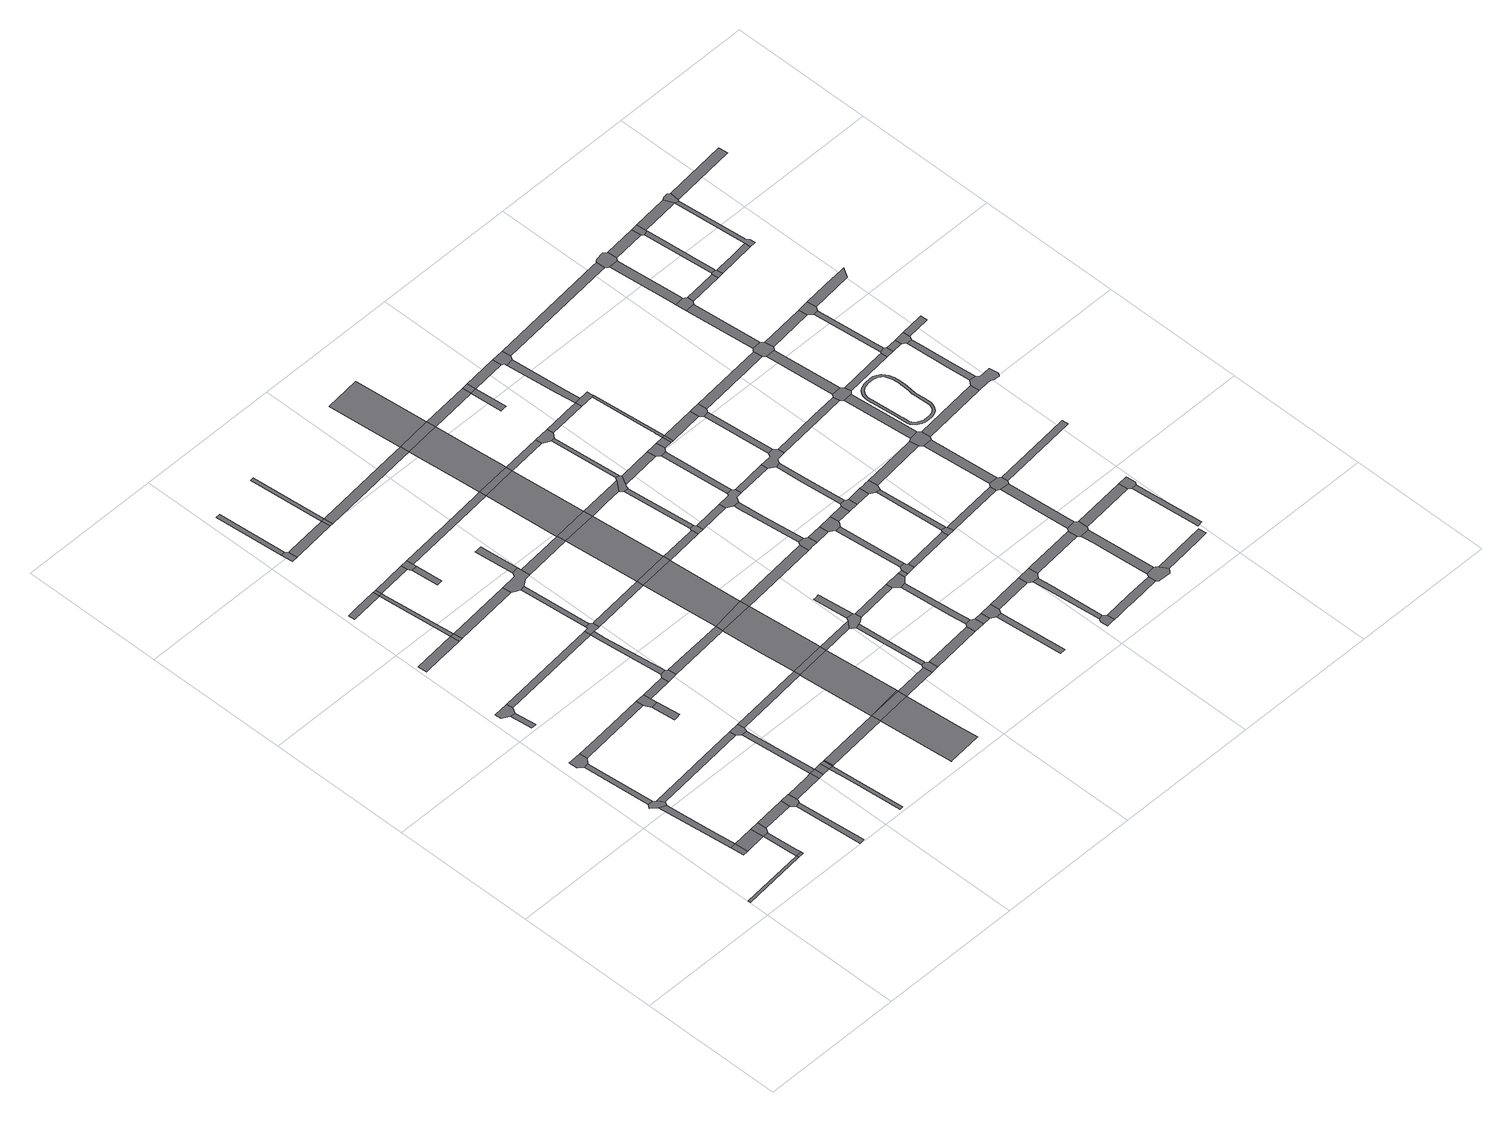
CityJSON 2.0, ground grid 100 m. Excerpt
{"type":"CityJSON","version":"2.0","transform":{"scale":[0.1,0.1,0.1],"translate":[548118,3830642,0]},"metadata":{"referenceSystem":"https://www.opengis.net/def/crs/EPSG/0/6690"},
"CityObjects":{
"road1":{"type":"Road","attributes":{"RoadStructureAttribute.sectionType":"1"},"geometry":[{"type":"MultiSurface","lod":"1","boundaries":[[[0,1,2,3]]]}]},
"road2":{"type":"Road","geometry":[{"type":"MultiSurface","lod":"1","boundaries":[[[4,5,6,7]]]}]},
"road3":{"type":"Road","attributes":{"RoadStructureAttribute.sectionType":"1"},"geometry":[{"type":"MultiSurface","lod":"1","boundaries":[[[8,9,5,4,10,11,12]]]}]},
"road4":{"type":"Road","attributes":{"RoadStructureAttribute.sectionType":"1"},"geometry":[{"type":"MultiSurface","lod":"1","boundaries":[[[13,4,7,14]]]}]},
"road5":{"type":"Road","geometry":[{"type":"MultiSurface","lod":"1","boundaries":[[[15,16,17,8,12,18,19,20]]]}]},
"road6":{"type":"Road","geometry":[{"type":"MultiSurface","lod":"1","boundaries":[[[21,0,3,22]]]}]},
"road7":{"type":"Road","attributes":{"RoadStructureAttribute.sectionType":"1"},"geometry":[{"type":"MultiSurface","lod":"1","boundaries":[[[23,24,25,15,20]]]}]},
"road8":{"type":"Road","attributes":{"RoadStructureAttribute.sectionType":"1"},"geometry":[{"type":"MultiSurface","lod":"1","boundaries":[[[26,27,28,29,0,21]]]}]},
"road9":{"type":"Road","geometry":[{"type":"MultiSurface","lod":"1","boundaries":[[[30,13,14,28,27,31,32]]]}]},
"road10":{"type":"Road","geometry":[{"type":"MultiSurface","lod":"1","boundaries":[[[33,34,35,36,25,24,37,38]]]}]},
"road11":{"type":"Road","attributes":{"RoadStructureAttribute.sectionType":"1"},"geometry":[{"type":"MultiSurface","lod":"1","boundaries":[[[39,30,32,40,41]]]}]},
"road12":{"type":"Road","geometry":[{"type":"MultiSurface","lod":"1","boundaries":[[[42,43,44,45,46,47]]]}]},
"road13":{"type":"Road","geometry":[{"type":"MultiSurface","lod":"1","boundaries":[[[48,49,50,51,42,47,52,53,54]]]}]},
"road14":{"type":"Road","attributes":{"RoadStructureAttribute.sectionType":"1"},"geometry":[{"type":"MultiSurface","lod":"1","boundaries":[[[55,56,57,58,59]]]}]},
"road15":{"type":"Road","attributes":{"RoadStructureAttribute.sectionType":"1"},"geometry":[{"type":"MultiSurface","lod":"1","boundaries":[[[60,61,62,19,18,63]]]}]},
"road16":{"type":"Road","geometry":[{"type":"MultiSurface","lod":"1","boundaries":[[[64,39,41,65,66,57,56,67,68,69]]]}]},
"road17":{"type":"Road","attributes":{"RoadStructureAttribute.sectionType":"1"},"geometry":[{"type":"MultiSurface","lod":"1","boundaries":[[[70,71,33,38,72,73,74]]]}]},
"road18":{"type":"Road","attributes":{"RoadStructureAttribute.sectionType":"1"},"geometry":[{"type":"MultiSurface","lod":"1","boundaries":[[[75,64,69]]]}]},
"road19":{"type":"Road","attributes":{"RoadStructureAttribute.sectionType":"1"},"geometry":[{"type":"MultiSurface","lod":"1","boundaries":[[[76,77,78,79,80,81,82,83]]]}]},
"road20":{"type":"Road","attributes":{"RoadStructureAttribute.sectionType":"1"},"geometry":[{"type":"MultiSurface","lod":"1","boundaries":[[[84,85,75,69,86,87]]]}]},
"road21":{"type":"Road","attributes":{"RoadStructureAttribute.sectionType":"1"},"geometry":[{"type":"MultiSurface","lod":"1","boundaries":[[[88,89,90,91,92,93]]]}]},
"road22":{"type":"Road","geometry":[{"type":"MultiSurface","lod":"1","boundaries":[[[94,84,87,95]]]}]},
"road23":{"type":"Road","geometry":[{"type":"MultiSurface","lod":"1","boundaries":[[[96,76,83,97]]]}]},
"road24":{"type":"Road","attributes":{"RoadStructureAttribute.sectionType":"1"},"geometry":[{"type":"MultiSurface","lod":"1","boundaries":[[[98,99,100,101,102]]]}]},
"road25":{"type":"Road","attributes":{"RoadStructureAttribute.sectionType":"1"},"geometry":[{"type":"MultiSurface","lod":"1","boundaries":[[[103,48,54,104]]]}]},
"road26":{"type":"Road","attributes":{"RoadStructureAttribute.sectionType":"1"},"geometry":[{"type":"MultiSurface","lod":"1","boundaries":[[[105,94,95,99]]]}]},
"road27":{"type":"Road","geometry":[{"type":"MultiSurface","lod":"1","boundaries":[[[106,107,108,109,110]]]}]},
"road28":{"type":"Road","attributes":{"RoadStructureAttribute.sectionType":"1"},"geometry":[{"type":"MultiSurface","lod":"1","boundaries":[[[111,112,84,94]]]}]},
"road29":{"type":"Road","geometry":[{"type":"MultiSurface","lod":"1","boundaries":[[[113,70,74,110,109,114]]]}]},
"road30":{"type":"Road","attributes":{"RoadStructureAttribute.sectionType":"1"},"geometry":[{"type":"MultiSurface","lod":"1","boundaries":[[[115,93,76,96]]]}]},
"road31":{"type":"Road","geometry":[{"type":"MultiSurface","lod":"1","boundaries":[[[116,105,99,98]]]}]},
"road32":{"type":"Road","geometry":[{"type":"MultiSurface","lod":"1","boundaries":[[[117,60,63,112,111,118]]]}]},
"road33":{"type":"Road","attributes":{"RoadStructureAttribute.sectionType":"1"},"geometry":[{"type":"MultiSurface","lod":"1","boundaries":[[[119,116,98,120]]]}]},
"road34":{"type":"Road","geometry":[{"type":"MultiSurface","lod":"1","boundaries":[[[121,88,93,115]]]}]},
"road35":{"type":"Road","geometry":[{"type":"MultiSurface","lod":"1","boundaries":[[[122,123,124,125,126,127,128,129]]]}]},
"road36":{"type":"Road","attributes":{"RoadStructureAttribute.sectionType":"1"},"geometry":[{"type":"MultiSurface","lod":"1","boundaries":[[[130,113,114,131]]]}]},
"road37":{"type":"Road","attributes":{"RoadStructureAttribute.sectionType":"1"},"geometry":[{"type":"MultiSurface","lod":"1","boundaries":[[[132,133,124,123]]]}]},
"road38":{"type":"Road","attributes":{"RoadStructureAttribute.sectionType":"1"},"geometry":[{"type":"MultiSurface","lod":"1","boundaries":[[[134,121,115,135,136]]]}]},
"road39":{"type":"Road","attributes":{"RoadStructureAttribute.sectionType":"1"},"geometry":[{"type":"MultiSurface","lod":"1","boundaries":[[[137,138,139,96,97,140]]]}]},
"road40":{"type":"Road","geometry":[{"type":"MultiSurface","lod":"1","boundaries":[[[141,142,130,131,143,144]]]}]},
"road41":{"type":"Road","attributes":{"RoadStructureAttribute.sectionType":"1"},"geometry":[{"type":"MultiSurface","lod":"1","boundaries":[[[145,146,129,128,147,148,149]]]}]},
"road42":{"type":"Road","attributes":{"RoadStructureAttribute.sectionType":"1"},"geometry":[{"type":"MultiSurface","lod":"1","boundaries":[[[150,119,120,151,152,153]]]}]},
"road43":{"type":"Road","attributes":{"RoadStructureAttribute.sectionType":"1"},"geometry":[{"type":"MultiSurface","lod":"1","boundaries":[[[154,155,104,156,142,141]]]}]},
"road44":{"type":"Road","geometry":[{"type":"MultiSurface","lod":"1","boundaries":[[[157,158,159,160]]]}]},
"road45":{"type":"Road","geometry":[{"type":"MultiSurface","lod":"1","boundaries":[[[161,134,136,160,159,162]]]}]},
"road46":{"type":"Road","attributes":{"RoadStructureAttribute.sectionType":"1"},"geometry":[{"type":"MultiSurface","lod":"1","boundaries":[[[163,117,118,164,165,166]]]}]},
"road47":{"type":"Road","geometry":[{"type":"MultiSurface","lod":"1","boundaries":[[[167,168,169,170,171,172,103,104,155,173,174,175]]]}]},
"road48":{"type":"Road","geometry":[{"type":"MultiSurface","lod":"1","boundaries":[[[176,145,149,177]]]}]},
"road49":{"type":"Road","attributes":{"RoadStructureAttribute.sectionType":"1"},"geometry":[{"type":"MultiSurface","lod":"1","boundaries":[[[178,179,169,168]]]}]},
"road50":{"type":"Road","attributes":{"RoadStructureAttribute.sectionType":"1"},"geometry":[{"type":"MultiSurface","lod":"1","boundaries":[[[180,181,145,176]]]}]},
"road51":{"type":"Road","attributes":{"RoadStructureAttribute.sectionType":"1"},"geometry":[{"type":"MultiSurface","lod":"1","boundaries":[[[182,150,153]]]}]},
"road52":{"type":"Road","attributes":{"RoadStructureAttribute.sectionType":"1"},"geometry":[{"type":"MultiSurface","lod":"1","boundaries":[[[183,184,144,143,185]]]}]},
"road53":{"type":"Road","geometry":[{"type":"MultiSurface","lod":"1","boundaries":[[[186,187,188,189,137,140,190,191,179,178,192,193,194,195,196]]]}]},
"road54":{"type":"Road","attributes":{"function":"3","RoadStructureAttribute.sectionType":"1"},"geometry":[{"type":"MultiSurface","lod":"1","boundaries":[[[197,198,153,199,200,201,202]]]}]},
"road55":{"type":"Road","attributes":{"RoadStructureAttribute.sectionType":"1"},"geometry":[{"type":"MultiSurface","lod":"1","boundaries":[[[203,204,205,188,187]]]}]},
"road56":{"type":"Road","geometry":[{"type":"MultiSurface","lod":"1","boundaries":[[[206,182,153,198,207]]]}]},
"road57":{"type":"Road","attributes":{"RoadStructureAttribute.sectionType":"1"},"geometry":[{"type":"MultiSurface","lod":"1","boundaries":[[[208,209,175,174,210,211,212]]]}]},
"road58":{"type":"Road","attributes":{"function":"3","RoadStructureAttribute.sectionType":"1"},"geometry":[{"type":"MultiSurface","lod":"1","boundaries":[[[213,182,206]]]}]},
"road59":{"type":"Road","attributes":{"function":"3","RoadStructureAttribute.sectionType":"1"},"geometry":[{"type":"MultiSurface","lod":"1","boundaries":[[[214,166,215,216,217,182,213]]]}]},
"road60":{"type":"Road","attributes":{"RoadStructureAttribute.sectionType":"1"},"geometry":[{"type":"MultiSurface","lod":"1","boundaries":[[[218,219,220,221,222,223,161,162,224]]]}]},
"road61":{"type":"Road","geometry":[{"type":"MultiSurface","lod":"1","boundaries":[[[225,163,166,214]]]}]},
"road62":{"type":"Road","attributes":{"RoadStructureAttribute.sectionType":"1"},"geometry":[{"type":"MultiSurface","lod":"1","boundaries":[[[226,196,195,227,228]]]}]},
"road63":{"type":"Road","attributes":{"function":"3","RoadStructureAttribute.sectionType":"1"},"geometry":[{"type":"MultiSurface","lod":"1","boundaries":[[[229,230,231,185,232,233,234,163,225]]]}]},
"road64":{"type":"Road","attributes":{"RoadStructureAttribute.sectionType":"1"},"geometry":[{"type":"MultiSurface","lod":"1","boundaries":[[[235,236,237,238,176,177,239,240]]]}]},
"road65":{"type":"Road","geometry":[{"type":"MultiSurface","lod":"1","boundaries":[[[241,183,185,231]]]}]},
"road66":{"type":"Road","attributes":{"RoadStructureAttribute.sectionType":"1"},"geometry":[{"type":"MultiSurface","lod":"1","boundaries":[[[242,243,206,207,244,245]]]}]},
"road67":{"type":"Road","attributes":{"function":"3","RoadStructureAttribute.sectionType":"1"},"geometry":[{"type":"MultiSurface","lod":"1","boundaries":[[[246,247,248,212,249,250,183,241]]]}]},
"road68":{"type":"Road","geometry":[{"type":"MultiSurface","lod":"1","boundaries":[[[251,208,212,248]]]}]},
"road69":{"type":"Road","attributes":{"RoadStructureAttribute.sectionType":"1"},"geometry":[{"type":"MultiSurface","lod":"1","boundaries":[[[252,225,214,253]]]}]},
"road70":{"type":"Road","geometry":[{"type":"MultiSurface","lod":"1","boundaries":[[[254,255,256,257,242,245,258,259]]]}]},
"road71":{"type":"Road","attributes":{"function":"3","RoadStructureAttribute.sectionType":"1"},"geometry":[{"type":"MultiSurface","lod":"1","boundaries":[[[260,261,262,263,228,208,251]]]}]},
"road72":{"type":"Road","attributes":{"RoadStructureAttribute.sectionType":"1"},"geometry":[{"type":"MultiSurface","lod":"1","boundaries":[[[264,265,266,256,255]]]}]},
"road73":{"type":"Road","geometry":[{"type":"MultiSurface","lod":"1","boundaries":[[[267,226,228,263]]]}]},
"road74":{"type":"Road","attributes":{"function":"3","RoadStructureAttribute.sectionType":"1"},"geometry":[{"type":"MultiSurface","lod":"1","boundaries":[[[268,224,269,270,226,267]]]}]},
"road75":{"type":"Road","geometry":[{"type":"MultiSurface","lod":"1","boundaries":[[[271,252,253,272,273,266,265,274,275,276,277]]]}]},
"road76":{"type":"Road","geometry":[{"type":"MultiSurface","lod":"1","boundaries":[[[278,218,224,268]]]}]},
"road77":{"type":"Road","attributes":{"RoadStructureAttribute.sectionType":"1"},"geometry":[{"type":"MultiSurface","lod":"1","boundaries":[[[279,280,281,271,277]]]}]},
"road78":{"type":"Road","attributes":{"RoadStructureAttribute.sectionType":"1"},"geometry":[{"type":"MultiSurface","lod":"1","boundaries":[[[282,283,284,259,258,285]]]}]},
"road79":{"type":"Road","attributes":{"RoadStructureAttribute.sectionType":"1"},"geometry":[{"type":"MultiSurface","lod":"1","boundaries":[[[286,287,251,248,288]]]}]},
"road80":{"type":"Road","attributes":{"function":"3","RoadStructureAttribute.sectionType":"1"},"geometry":[{"type":"MultiSurface","lod":"1","boundaries":[[[289,290,291,292,293,240,294,295,296,218,278]]]}]},
"road81":{"type":"Road","attributes":{"RoadStructureAttribute.sectionType":"1"},"geometry":[{"type":"MultiSurface","lod":"1","boundaries":[[[297,298,241,231,299]]]}]},
"road82":{"type":"Road","geometry":[{"type":"MultiSurface","lod":"1","boundaries":[[[300,235,240,293]]]}]},
"road83":{"type":"Road","attributes":{"RoadStructureAttribute.sectionType":"1"},"geometry":[{"type":"MultiSurface","lod":"1","boundaries":[[[301,276,275,302]]]}]},
"road84":{"type":"Road","attributes":{"RoadStructureAttribute.sectionType":"1"},"geometry":[{"type":"MultiSurface","lod":"1","boundaries":[[[303,304,305,306,267,263,307,308]]]}]},
"road85":{"type":"Road","attributes":{"function":"3","RoadStructureAttribute.sectionType":"1"},"geometry":[{"type":"MultiSurface","lod":"1","boundaries":[[[309,310,311,312,235,300]]]}]},
"road86":{"type":"Road","geometry":[{"type":"MultiSurface","lod":"1","boundaries":[[[313,314,315,316,317,286,288,318,319]]]}]},
"road87":{"type":"Road","attributes":{"RoadStructureAttribute.sectionType":"1"},"geometry":[{"type":"MultiSurface","lod":"1","boundaries":[[[320,316,315,321]]]}]},
"road88":{"type":"Road","geometry":[{"type":"MultiSurface","lod":"1","boundaries":[[[322,323,324,325,282,285,326,327]]]}]},
"road89":{"type":"Road","attributes":{"RoadStructureAttribute.sectionType":"1"},"geometry":[{"type":"MultiSurface","lod":"1","boundaries":[[[328,278,268,329]]]}]},
"road90":{"type":"Road","attributes":{"RoadStructureAttribute.sectionType":"1"},"geometry":[{"type":"MultiSurface","lod":"1","boundaries":[[[330,331,332,333,324,323]]]}]},
"road91":{"type":"Road","attributes":{"RoadStructureAttribute.sectionType":"1"},"geometry":[{"type":"MultiSurface","lod":"1","boundaries":[[[334,327,326,335]]]}]},
"road92":{"type":"Road","geometry":[{"type":"MultiSurface","lod":"1","boundaries":[[[336,337,303,308,338,339,320,321,340,341,342,343,344,345]]]}]},
"road93":{"type":"Road","attributes":{"RoadStructureAttribute.sectionType":"1"},"geometry":[{"type":"MultiSurface","lod":"1","boundaries":[[[346,347,319,318,348]]]}]},
"road94":{"type":"Road","attributes":{"RoadStructureAttribute.sectionType":"1"},"geometry":[{"type":"MultiSurface","lod":"1","boundaries":[[[349,350,351,352,353]]]}]},
"road95":{"type":"Road","geometry":[{"type":"MultiSurface","lod":"1","boundaries":[[[354,355,356,301,302,332,331,357]]]}]},
"road96":{"type":"Road","geometry":[{"type":"MultiSurface","lod":"1","boundaries":[[[358,359,360,334,335,361,362,351,350,363,364,365]]]}]},
"road97":{"type":"Road","geometry":[{"type":"MultiSurface","lod":"1","boundaries":[[[366,367,297,299,368,369,370,371,372,373]]]}]},
"road98":{"type":"Road","attributes":{"RoadStructureAttribute.sectionType":"1"},"geometry":[{"type":"MultiSurface","lod":"1","boundaries":[[[374,300,293,375]]]}]},
"road99":{"type":"Road","attributes":{"RoadStructureAttribute.sectionType":"1"},"geometry":[{"type":"MultiSurface","lod":"1","boundaries":[[[376,377,336,345]]]}]},
"road100":{"type":"Road","attributes":{"RoadStructureAttribute.sectionType":"1"},"geometry":[{"type":"MultiSurface","lod":"1","boundaries":[[[378,379,354,357,380]]]}]},
"road101":{"type":"Road","attributes":{"RoadStructureAttribute.sectionType":"1"},"geometry":[{"type":"MultiSurface","lod":"1","boundaries":[[[381,382,383,384,385,386,366,373]]]}]},
"road102":{"type":"Road","geometry":[{"type":"MultiSurface","lod":"1","boundaries":[[[387,328,329,377,376,388]]]}]},
"road103":{"type":"Road","attributes":{"RoadStructureAttribute.sectionType":"1"},"geometry":[{"type":"MultiSurface","lod":"1","boundaries":[[[389,390,343,342,391,392]]]}]},
"road104":{"type":"Road","geometry":[{"type":"MultiSurface","lod":"1","boundaries":[[[393,394,395,396,397,378,380,398,399]]]}]},
"road105":{"type":"Road","attributes":{"RoadStructureAttribute.sectionType":"1"},"geometry":[{"type":"MultiSurface","lod":"1","boundaries":[[[400,371,370,401]]]}]},
"road106":{"type":"Road","geometry":[{"type":"MultiSurface","lod":"1","boundaries":[[[402,403,404,346,348,384,383,405,406,407,408,409]]]}]},
"road107":{"type":"Road","attributes":{"RoadStructureAttribute.sectionType":"1"},"geometry":[{"type":"MultiSurface","lod":"1","boundaries":[[[410,411,396,395]]]}]},
"road108":{"type":"Road","attributes":{"RoadStructureAttribute.sectionType":"1"},"geometry":[{"type":"MultiSurface","lod":"1","boundaries":[[[412,358,365,413]]]}]},
"road109":{"type":"Road","geometry":[{"type":"MultiSurface","lod":"1","boundaries":[[[414,415,416,417,375]]]}]},
"road110":{"type":"Road","geometry":[{"type":"MultiSurface","lod":"1","boundaries":[[[418,419,420,400,401,421,422,411,410,423,424,425]]]}]},
"road111":{"type":"Road","geometry":[{"type":"MultiSurface","lod":"1","boundaries":[[[426,374,375,417]]]}]},
"road112":{"type":"Road","attributes":{"RoadStructureAttribute.sectionType":"1"},"geometry":[{"type":"MultiSurface","lod":"1","boundaries":[[[427,428,402,409]]]}]},
"road113":{"type":"Road","geometry":[{"type":"MultiSurface","lod":"1","boundaries":[[[429,430,431,432,433,434,435,436,437,438]]]}]},
"road114":{"type":"Road","attributes":{"RoadStructureAttribute.sectionType":"1"},"geometry":[{"type":"MultiSurface","lod":"1","boundaries":[[[439,440,441,442,387,388,443]]]}]},
"road115":{"type":"Road","geometry":[{"type":"MultiSurface","lod":"1","boundaries":[[[444,445,446,389,392,447,428,427,448,449,450]]]}]},
"road116":{"type":"Road","attributes":{"RoadStructureAttribute.sectionType":"1"},"geometry":[{"type":"MultiSurface","lod":"1","boundaries":[[[451,452,453,399,398,454]]]}]},
"road117":{"type":"Road","attributes":{"RoadStructureAttribute.sectionType":"1"},"geometry":[{"type":"MultiSurface","lod":"1","boundaries":[[[455,456,432,431,457,458]]]}]},
"road118":{"type":"Road","attributes":{"RoadStructureAttribute.sectionType":"1"},"geometry":[{"type":"MultiSurface","lod":"1","boundaries":[[[459,418,425,460]]]}]},
"road119":{"type":"Road","attributes":{"RoadStructureAttribute.sectionType":"1"},"geometry":[{"type":"MultiSurface","lod":"1","boundaries":[[[461,462,407,406,463]]]}]},
"road120":{"type":"Road","attributes":{"RoadStructureAttribute.sectionType":"1"},"geometry":[{"type":"MultiSurface","lod":"1","boundaries":[[[464,444,450,465]]]}]},
"road121":{"type":"Road","attributes":{"RoadStructureAttribute.sectionType":"1"},"geometry":[{"type":"MultiSurface","lod":"1","boundaries":[[[466,426,417,467,468]]]}]},
"road122":{"type":"Road","geometry":[{"type":"MultiSurface","lod":"1","boundaries":[[[469,412,413,455,458,470,471]]]}]},
"road123":{"type":"Road","geometry":[{"type":"MultiSurface","lod":"1","boundaries":[[[472,464,465,473]]]}]},
"road124":{"type":"Road","geometry":[{"type":"MultiSurface","lod":"1","boundaries":[[[474,475,476,477,478,459,460,479,480]]]}]},
"road125":{"type":"Road","attributes":{"RoadStructureAttribute.sectionType":"1"},"geometry":[{"type":"MultiSurface","lod":"1","boundaries":[[[481,482,483,484,485,486,464,472]]]}]},
"road126":{"type":"Road","attributes":{"RoadStructureAttribute.sectionType":"1"},"geometry":[{"type":"MultiSurface","lod":"1","boundaries":[[[487,488,489,490,477,476]]]}]},
"road127":{"type":"Road","geometry":[{"type":"MultiSurface","lod":"1","boundaries":[[[491,492,493,494,495,439,443,482,481]]]}]},
"road128":{"type":"Road","attributes":{"RoadStructureAttribute.sectionType":"1"},"geometry":[{"type":"MultiSurface","lod":"1","boundaries":[[[496,497,498,499,500,501,439,495]]]}]},
"road129":{"type":"Road","geometry":[{"type":"MultiSurface","lod":"1","boundaries":[[[502,503,451,454,504,505,506,507]]]}]},
"road130":{"type":"Road","attributes":{"RoadStructureAttribute.sectionType":"1"},"geometry":[{"type":"MultiSurface","lod":"1","boundaries":[[[508,509,438,437,510,511,512,513,514]]]}]},
"road131":{"type":"Road","attributes":{"RoadStructureAttribute.sectionType":"1"},"geometry":[{"type":"MultiSurface","lod":"1","boundaries":[[[515,480,479,516]]]}]},
"road132":{"type":"Road","attributes":{"RoadStructureAttribute.sectionType":"1"},"geometry":[{"type":"MultiSurface","lod":"1","boundaries":[[[517,518,472,473,519]]]}]},
"road133":{"type":"Road","geometry":[{"type":"MultiSurface","lod":"1","boundaries":[[[520,466,468,521,499,498,522]]]}]},
"road134":{"type":"Road","geometry":[{"type":"MultiSurface","lod":"1","boundaries":[[[523,524,525,526,461,463,527,489,488,528,529,530,531,532]]]}]},
"road135":{"type":"Road","attributes":{"RoadStructureAttribute.sectionType":"1"},"geometry":[{"type":"MultiSurface","lod":"1","boundaries":[[[533,502,507,534]]]}]},
"road136":{"type":"Road","geometry":[{"type":"MultiSurface","lod":"1","boundaries":[[[535,536,537,515,516,538,539,533,534,540,541,542]]]}]},
"road137":{"type":"Road","attributes":{"RoadStructureAttribute.sectionType":"1"},"geometry":[{"type":"MultiSurface","lod":"1","boundaries":[[[543,544,469,471,545,546]]]}]},
"road138":{"type":"Road","attributes":{"RoadStructureAttribute.sectionType":"1"},"geometry":[{"type":"MultiSurface","lod":"1","boundaries":[[[547,548,525,524]]]}]},
"road139":{"type":"Road","geometry":[{"type":"MultiSurface","lod":"1","boundaries":[[[549,550,551,517,519,552,553,548,547,554,555,556]]]}]},
"road140":{"type":"Road","attributes":{"RoadStructureAttribute.sectionType":"1"},"geometry":[{"type":"MultiSurface","lod":"1","boundaries":[[[557,558,559,505,504,560,561]]]}]},
"road141":{"type":"Road","geometry":[{"type":"MultiSurface","lod":"1","boundaries":[[[562,563,564,565,566,508,514,567,568,569,570,571,572]]]}]},
"road142":{"type":"Road","attributes":{"RoadStructureAttribute.sectionType":"1"},"geometry":[{"type":"MultiSurface","lod":"1","boundaries":[[[573,574,575,576,577,565,564]]]}]},
"road143":{"type":"Road","attributes":{"RoadStructureAttribute.sectionType":"1"},"geometry":[{"type":"MultiSurface","lod":"1","boundaries":[[[578,579,535,542,580,581,582]]]}]},
"road144":{"type":"Road","geometry":[{"type":"MultiSurface","lod":"1","boundaries":[[[583,584,585,586,543,546,587,588,574,573,589,590,591,592]]]}]},
"road145":{"type":"Road","attributes":{"RoadStructureAttribute.sectionType":"1"},"geometry":[{"type":"MultiSurface","lod":"1","boundaries":[[[593,594,532,531,595,596]]]}]},
"road146":{"type":"Road","attributes":{"RoadStructureAttribute.sectionType":"1"},"geometry":[{"type":"MultiSurface","lod":"1","boundaries":[[[597,584,583,598]]]}]},
"road147":{"type":"Road","geometry":[{"type":"MultiSurface","lod":"1","boundaries":[[[599,557,561,597,598,600,601,602,603]]]}]},
"road148":{"type":"Road","attributes":{"RoadStructureAttribute.sectionType":"1"},"geometry":[{"type":"MultiSurface","lod":"1","boundaries":[[[604,572,571,605,606,607]]]}]},
"road149":{"type":"Road","attributes":{"RoadStructureAttribute.sectionType":"1"},"geometry":[{"type":"MultiSurface","lod":"1","boundaries":[[[608,609,549,556,610,611,612,613,614,615]]]}]},
"road150":{"type":"Road","attributes":{"RoadStructureAttribute.sectionType":"1"},"geometry":[{"type":"MultiSurface","lod":"1","boundaries":[[[616,599,603,617]]]}]},
"road151":{"type":"Road","attributes":{"RoadStructureAttribute.sectionType":"1"},"geometry":[{"type":"MultiSurface","lod":"1","boundaries":[[[618,619,520,522,620,621,622]]]}]},
"road152":{"type":"Road","geometry":[{"type":"MultiSurface","lod":"1","boundaries":[[[623,624,578,582,625,626,616,617,627,628]]]}]},
"road153":{"type":"Road","attributes":{"RoadStructureAttribute.sectionType":"1"},"geometry":[{"type":"MultiSurface","lod":"1","boundaries":[[[629,592,591,630]]]}]},
"road154":{"type":"Road","attributes":{"RoadStructureAttribute.sectionType":"1"},"geometry":[{"type":"MultiSurface","lod":"1","boundaries":[[[631,632,624,623]]]}]},
"road155":{"type":"Road","geometry":[{"type":"MultiSurface","lod":"1","boundaries":[[[633,634,593,596,635,632,631,636,637]]]}]},
"road156":{"type":"Road","attributes":{"RoadStructureAttribute.sectionType":"1"},"geometry":[{"type":"MultiSurface","lod":"1","boundaries":[[[638,639,634,633]]]}]},
"road157":{"type":"Road","attributes":{"RoadStructureAttribute.sectionType":"1"},"geometry":[{"type":"MultiSurface","lod":"1","boundaries":[[[640,641,642,643]]]}]},
"road158":{"type":"Road","attributes":{"RoadStructureAttribute.sectionType":"1"},"geometry":[{"type":"MultiSurface","lod":"1","boundaries":[[[644,645,646,647,648,649,650,651,652,653,654,655,656,657,658,659,660,661,662,663,664,665,666,667,668,669,670,671,672,673,674,675,676,677,678,679,680,681,682,683,684,685,686],[687,688,689,690,691,692,693,694,695,696,697,698,699,700,701,702,703,704,705,706,707,708,709,710,711,712,713,714,715,716,717,718,719,720,721,722,723,724,725,726,727,728]]]}]},
"road159":{"type":"Road","attributes":{"RoadStructureAttribute.sectionType":"1"},"geometry":[{"type":"MultiSurface","lod":"1","boundaries":[[[729,730,601,600,731]]]}]},
"road160":{"type":"Road","geometry":[{"type":"MultiSurface","lod":"1","boundaries":[[[732,733,734,735,736,608,615,639,638,737,738]]]}]},
"road161":{"type":"Road","geometry":[{"type":"MultiSurface","lod":"1","boundaries":[[[739,629,630,740,641,640,741,742,743]]]}]},
"road162":{"type":"Road","attributes":{"RoadStructureAttribute.sectionType":"1"},"geometry":[{"type":"MultiSurface","lod":"1","boundaries":[[[744,745,734,733]]]}]},
"road163":{"type":"Road","attributes":{"RoadStructureAttribute.sectionType":"1"},"geometry":[{"type":"MultiSurface","lod":"1","boundaries":[[[746,628,627,747]]]}]},
"road164":{"type":"Road","attributes":{"RoadStructureAttribute.sectionType":"1"},"geometry":[{"type":"MultiSurface","lod":"1","boundaries":[[[748,749,637,636,750]]]}]},
"road165":{"type":"Road","geometry":[{"type":"MultiSurface","lod":"1","boundaries":[[[751,752,753,745,744,754,755]]]}]},
"road166":{"type":"Road","attributes":{"RoadStructureAttribute.sectionType":"1"},"geometry":[{"type":"MultiSurface","lod":"1","boundaries":[[[756,757,758,759,753,752]]]}]},
"road167":{"type":"Road","attributes":{"RoadStructureAttribute.sectionType":"1"},"geometry":[{"type":"MultiSurface","lod":"1","boundaries":[[[760,738,737,761]]]}]},
"road168":{"type":"Road","geometry":[{"type":"MultiSurface","lod":"1","boundaries":[[[762,763,764,765,618,622,766,767,758,757,768,769]]]}]},
"road169":{"type":"Road","attributes":{"RoadStructureAttribute.sectionType":"1"},"geometry":[{"type":"MultiSurface","lod":"1","boundaries":[[[770,771,772,755,754,773]]]}]},
"road170":{"type":"Road","geometry":[{"type":"MultiSurface","lod":"1","boundaries":[[[774,775,748,750,776,777]]]}]},
"road171":{"type":"Road","attributes":{"RoadStructureAttribute.sectionType":"1"},"geometry":[{"type":"MultiSurface","lod":"1","boundaries":[[[778,779,780,775,774]]]}]},
"road172":{"type":"Road","attributes":{"RoadStructureAttribute.sectionType":"1"},"geometry":[{"type":"MultiSurface","lod":"1","boundaries":[[[781,782,777,776,783,784]]]}]},
"road173":{"type":"Road","geometry":[{"type":"MultiSurface","lod":"1","boundaries":[[[785,746,747,786,787,788,789,790,791,792,793,794,795,796]]]}]},
"road174":{"type":"Road","attributes":{"RoadStructureAttribute.sectionType":"1"},"geometry":[{"type":"MultiSurface","lod":"1","boundaries":[[[797,769,768,798,799,800]]]}]},
"road175":{"type":"Road","attributes":{"RoadStructureAttribute.sectionType":"1"},"geometry":[{"type":"MultiSurface","lod":"1","boundaries":[[[801,802,803,785,796,804,805,806]]]}]},
"road176":{"type":"Road","geometry":[{"type":"MultiSurface","lod":"1","boundaries":[[[807,760,761,808,780,779,809,810]]]}]},
"road177":{"type":"Road","geometry":[{"type":"MultiSurface","lod":"1","boundaries":[[[811,812,813,770,773,814,815]]]}]},
"road178":{"type":"Road","geometry":[{"type":"MultiSurface","lod":"1","boundaries":[[[816,781,784,817,801,806,818]]]}]},
"road179":{"type":"Road","attributes":{"RoadStructureAttribute.sectionType":"1"},"geometry":[{"type":"MultiSurface","lod":"1","boundaries":[[[819,820,821,822,812,811]]]}]},
"road180":{"type":"Road","geometry":[{"type":"MultiSurface","lod":"1","boundaries":[[[823,797,800,824,821,820,825]]]}]},
"road181":{"type":"Road","geometry":[{"type":"MultiSurface","lod":"1","boundaries":[[[826,827,828,829,815,814,830]]]}]},
"road182":{"type":"Road","attributes":{"RoadStructureAttribute.sectionType":"1"},"geometry":[{"type":"MultiSurface","lod":"1","boundaries":[[[831,832,816,818,833]]]}]},
"road183":{"type":"Road","attributes":{"RoadStructureAttribute.sectionType":"1"},"geometry":[{"type":"MultiSurface","lod":"1","boundaries":[[[834,835,836,807,810,837]]]}]},
"road184":{"type":"Road","attributes":{"RoadStructureAttribute.sectionType":"1"},"geometry":[{"type":"MultiSurface","lod":"1","boundaries":[[[838,839,823,825,840,841,842,843]]]}]},
"road185":{"type":"Road","attributes":{"RoadStructureAttribute.sectionType":"1"},"geometry":[{"type":"MultiSurface","lod":"1","boundaries":[[[843,826,830,844,845,846,847,848]]]}]},
"road186":{"type":"Road","geometry":[{"type":"MultiSurface","lod":"1","boundaries":[[[849,850,838,843,848,851,852,853]]]}]},
"road187":{"type":"Road","attributes":{"RoadStructureAttribute.sectionType":"1"},"geometry":[{"type":"MultiSurface","lod":"1","boundaries":[[[854,855,856,853,852,857,858]]]}]}
},
"vertices":[
[462,201,0],[5,159,0],[8,142,0],[462,184,0],
[281,527,0],[243,523,0],[253,430,0],[292,434,0],
[183,1049,0],[220,728,0],[260,731,0],[260,732,0],[229,1029,0],
[430,542,0],[439,451,0],
[160,1115,0],[143,1090,0],[141,1089,0],[243,1055,0],[215,1098,0],[197,1110,0],
[502,205,0],[504,188,0],
[195,1111,0],[151,1593,0],[118,1588,0],
[498,247,0],[477,451,0],[440,449,0],[458,243,0],
[493,548,0],[478,453,0],[497,484,0],
[176,1683,0],[81,1675,0],[86,1616,0],[116,1590,0],[151,1595,0],[181,1626,0],
[715,570,0],[500,484,0],[721,505,0],
[112,2180,0],[131,2028,0],[149,2028,0],[166,2028,0],[166,2030,0],[147,2178,0],
[165,2262,0],[59,2252,0],[63,2208,0],[110,2181,0],[149,2180,0],[151,2184,0],[169,2219,0],
[826,10,0],[779,484,0],[747,474,0],[791,2,0],[826,7,0],
[907,1168,0],[591,1136,0],[566,1133,0],[911,1123,0],
[784,577,0],[726,498,0],[744,477,0],[780,486,0],[788,505,0],[791,513,0],
[707,1731,0],[329,1695,0],[199,1628,0],[205,1628,0],[712,1680,0],
[785,577,0],
[332,2875,0],[183,2860,0],[182,2860,0],[24,2844,0],[31,2781,0],[150,2793,0],[260,2804,0],[339,2812,0],
[992,598,0],[951,594,0],[810,515,0],[999,534,0],
[275,3445,0],[117,3429,0],[40,3421,0],[45,3376,0],[271,3399,0],[280,3400,0],
[1033,602,0],[1039,538,0],
[360,2878,0],[366,2815,0],
[1125,545,0],[1095,543,0],[1113,373,0],[1148,21,0],[1173,24,0],
[903,2337,0],[907,2293,0],
[1088,608,0],
[757,1468,0],[781,1471,0],[807,1475,0],[786,1639,0],[737,1633,0],
[980,1101,0],[940,1098,0],
[775,1738,0],[780,1687,0],
[302,3402,0],
[1119,611,0],
[984,1176,0],[989,1131,0],
[1123,611,0],[1130,546,0],
[297,3447,0],
[157,4031,0],[149,4040,0],[119,4037,0],[120,4022,0],[121,4019,0],[127,3956,0],[171,3961,0],[165,4024,0],
[945,1754,0],[950,1704,0],
[106,4524,0],[74,4521,0],
[540,3472,0],[318,3404,0],[545,3427,0],
[824,2925,0],[366,2878,0],[363,2878,0],[830,2862,0],
[1002,1779,0],[965,1776,0],[1023,1711,0],[1017,1769,0],
[478,4056,0],[187,4026,0],[183,3962,0],[200,3964,0],[484,3993,0],
[1572,656,0],[1433,577,0],[1449,579,0],[1580,591,0],
[948,2216,0],[940,2296,0],[916,2214,0],
[579,3216,0],[619,3220,0],[600,3406,0],[561,3402,0],
[593,3477,0],[598,3432,0],
[1516,1230,0],[1326,1166,0],[1356,1169,0],[1520,1186,0],
[968,2358,0],[965,2361,0],[933,2355,0],[933,2349,0],[933,2340,0],[919,2339,0],[943,2296,0],[987,2301,0],[983,2345,0],
[500,4058,0],[507,3995,0],
[918,2840,0],[886,2835,0],
[452,4583,0],[427,4581,0],
[1573,656,0],
[1462,1808,0],[1129,1779,0],[1462,1756,0],
[1001,2943,0],[998,2969,0],[949,2964,0],[938,2936,0],[857,2849,0],[882,2837,0],[918,2843,0],[946,2863,0],[962,2874,0],[1008,2879,0],[1002,2943,0],
[1864,238,0],[1828,616,0],[1615,235,0],[1633,68,0],[1631,68,0],[1880,92,0],
[970,3242,0],[938,3239,0],[921,3237,0],
[1822,682,0],[1828,617,0],
[1404,2389,0],[991,2346,0],[1059,2308,0],[1235,2326,0],[1407,2343,0],
[1822,690,0],
[1769,1212,0],[1522,1168,0],[1558,799,0],[1572,663,0],
[1284,3548,0],[1242,3543,0],[974,3516,0],[937,3512,0],[857,3504,0],[814,3500,0],[1289,3500,0],
[1765,1255,0],
[1341,2977,0],[1348,2915,0],[1350,2915,0],
[1764,1273,0],[1713,1774,0],[1712,1781,0],[1463,1748,0],[1490,1485,0],[1507,1314,0],
[1225,4131,0],[1180,4127,0],[511,4059,0],[509,4059,0],[1185,4065,0],[1232,4070,0],
[1705,1845,0],
[2061,705,0],[2054,704,0],[1855,620,0],[2068,642,0],
[1662,2310,0],[1660,2334,0],[1657,2367,0],[1409,2326,0],[1411,2309,0],
[1654,2415,0],
[2027,1282,0],[1983,1233,0],
[2102,724,0],[2099,727,0],[2069,725,0],[2066,718,0],[2122,647,0],[2116,711,0],
[1652,2431,0],[1601,2931,0],[1601,2938,0],[1600,2939,0],
[2054,1213,0],[2054,1217,0],[2022,1207,0],
[1592,3003,0],
[1539,3528,0],[1290,3496,0],[1340,2986,0],
[2040,1303,0],[2012,1213,0],[2018,1209,0],[2063,1222,0],[2099,1245,0],[2096,1289,0],[2086,1298,0],
[1535,3574,0],
[2056,1550,0],[2034,1547,0],[2012,1544,0],
[2471,745,0],[2462,745,0],[2126,712,0],[2478,684,0],
[1918,2441,0],[1905,2440,0],[1922,2394,0],
[1533,3590,0],[1519,3733,0],[1515,3765,0],[1482,4087,0],[1482,4095,0],[1263,3762,0],[1266,3731,0],[1282,3564,0],
[2270,1901,0],[2264,1901,0],[2276,1838,0],
[1475,4159,0],
[2390,1320,0],[2395,1275,0],
[1904,3034,0],[1894,3033,0],[1879,3031,0],[1870,3030,0],[1727,2952,0],[1849,2964,0],
[1423,4682,0],[1172,4657,0],[1174,4640,0],[1224,4140,0],
[1958,2450,0],[1956,2451,0],[1955,2461,0],[1924,2458,0],[1921,2450,0],[1970,2399,0],[1965,2445,0],
[1872,2942,0],[1902,2940,0],
[2526,767,0],[2526,769,0],[2486,766,0],[2485,764,0],[2556,692,0],[2550,754,0],
[1812,3600,0],[1816,3554,0],
[2513,884,0],[2473,1248,0],[2434,1241,0],[2473,880,0],
[2606,759,0],[2613,697,0],
[1916,3055,0],[1910,3044,0],[1866,2948,0],[1868,2946,0],[1906,2950,0],[1908,2956,0],[1914,2971,0],[1952,3038,0],[1946,3043,0],[1943,3045,0],
[2180,2467,0],[1976,2446,0],[2184,2421,0],
[2734,208,0],[2687,676,0],[2649,674,0],[2699,203,0],[2734,206,0],
[2505,1332,0],[2460,1327,0],[2435,1325,0],[2510,1286,0],
[2697,769,0],[2665,765,0],[2640,763,0],[2638,682,0],[2649,675,0],[2688,678,0],[2695,691,0],[2704,707,0],
[2284,1924,0],[2280,1918,0],[2300,1840,0],[2307,1841,0],[2355,1845,0],[2348,1909,0],[2324,1922,0],[2324,1924,0],
[1815,4193,0],[1821,4130,0],
[1894,3530,0],[1869,3527,0],
[2535,1335,0],[2531,1334,0],[2539,1289,0],
[2286,2241,0],[2274,2357,0],[2270,2399,0],[2230,2396,0],[2234,2353,0],[2246,2241,0],
[1919,3610,0],[1923,3564,0],
[2194,3062,0],[1963,3039,0],[1924,2972,0],[2200,3000,0],
[2587,1347,0],[2587,1353,0],[2586,1363,0],[2550,1359,0],[2548,1357,0],[2602,1295,0],[2597,1341,0],
[2455,1920,0],[2462,1856,0],
[2276,2496,0],[2274,2490,0],[2270,2476,0],[2292,2433,0],[2334,2437,0],[2330,2482,0],[2315,2493,0],[2314,2494,0],
[2538,1831,0],[2500,1829,0],
[2963,796,0],[2970,733,0],
[1841,3906,0],[1863,3908,0],[1885,3910,0],[1866,4135,0],
[2557,1931,0],[2526,1928,0],[2485,1924,0],[2483,1843,0],[2500,1831,0],[2539,1833,0],[2552,1852,0],[2564,1868,0],
[1860,4198,0],
[2267,2984,0],[2229,2980,0],
[3093,227,0],[3084,236,0],[3083,237,0],[3053,229,0],[3051,226,0],[3040,208,0],[3046,156,0],[3094,161,0],[3109,162,0],[3104,217,0],
[2187,3636,0],[2100,3628,0],[2084,3626,0],[1985,3617,0],[2191,3590,0],
[2279,3071,0],[2229,3066,0],[2216,3065,0],[2223,2985,0],[2275,2996,0],[2283,3007,0],[2286,3008,0],
[2921,1373,0],[2917,1373,0],[2611,1342,0],[2926,1329,0],
[2999,714,0],[3009,620,0],[3049,624,0],[3041,712,0],
[2661,1943,0],[2667,1878,0],
[2577,2508,0],[2338,2483,0],[2582,2462,0],
[2339,3077,0],[2345,3014,0],
[2099,4222,0],[1953,4144,0],[2105,4160,0],
[3058,806,0],[3058,733,0],[3065,742,0],
[2355,3080,0],[2361,3015,0],
[2730,1949,0],[2711,1958,0],[2711,1960,0],[2674,1958,0],[2673,1956,0],[2737,1885,0],[2731,1949,0],
[2302,3600,0],[2288,3600,0],[2331,3153,0],[2334,3153,0],[2336,3133,0],[2333,3131,0],
[2679,2245,0],[2659,2439,0],[2627,2432,0],[2644,2245,0],
[2299,3624,0],[2297,3647,0],[2283,3645,0],[2233,3641,0],[2230,3640,0],
[2215,3772,0],[2179,4126,0],[2178,4141,0],[2127,4131,0],[2154,3901,0],[2169,3771,0],
[2927,1388,0],[2925,1383,0],[2974,1334,0],[2969,1378,0],[2963,1382,0],[2962,1383,0],
[3494,254,0],[3310,237,0],[3147,166,0],[3189,170,0],[3236,175,0],[3294,180,0],[3499,201,0],
[2838,1961,0],[2845,1895,0],
[2599,3104,0],[2367,3081,0],[2606,3040,0],
[2188,4231,0],[2125,4148,0],[2194,4168,0],
[2715,2544,0],[2714,2546,0],[2675,2542,0],[2660,2517,0],[2623,2435,0],[2659,2443,0],[2676,2471,0],[2681,2472,0],[2741,2478,0],[2736,2523,0],
[2885,1872,0],[2915,1868,0],
[2921,1969,0],[2891,1966,0],[2868,1964,0],[2869,1881,0],[2881,1875,0],[2916,1870,0],[2924,1893,0],[2928,1904,0],
[3432,843,0],[3088,809,0],[3088,744,0],[3438,779,0],
[2667,3021,0],[2627,3017,0],
[2675,3112,0],[2635,3108,0],[2626,3107,0],[2622,3023,0],[2625,3019,0],[2666,3028,0],[2672,3036,0],[2682,3048,0],
[3374,1420,0],[3082,1391,0],[2992,1381,0],[3082,1345,0],[3378,1376,0],
[3583,274,0],[3579,277,0],[3570,285,0],[3506,275,0],[3500,264,0],[3514,188,0],[3518,185,0],[3598,184,0],[3609,195,0],[3626,214,0],[3592,265,0],
[3522,767,0],[3458,762,0],[3468,666,0],[3473,609,0],[3483,514,0],
[3313,2011,0],[3076,1985,0],[2936,1904,0],[3077,1920,0],[3321,1947,0],
[3512,871,0],[3448,863,0],[3441,854,0],[3439,852,0],[3446,772,0],[3449,769,0],[3529,778,0],[3531,781,0],[3537,789,0],[3533,854,0],
[3258,2578,0],[3070,2558,0],[3071,2513,0],[3265,2533,0],
[3400,1361,0],[3465,1357,0],
[3392,1439,0],[3480,1378,0],[3476,1424,0],[3466,1432,0],[3456,1440,0],
[3974,306,0],[3688,220,0],[3905,243,0],[3980,251,0],
[3201,3165,0],[3064,3151,0],[2737,3054,0],[2828,3063,0],[3011,3081,0],[3039,3084,0],[3065,3088,0],[3209,3102,0],
[3343,1928,0],[3408,1928,0],
[3082,4322,0],[3053,4319,0],[2497,4198,0],[3054,4255,0],[3085,4258,0],
[3397,2030,0],[3334,2024,0],[3329,1940,0],[3335,1935,0],[3422,1949,0],[3416,2013,0],
[3910,892,0],[3917,827,0],
[3349,2517,0],[3284,2514,0],
[3341,2598,0],[3275,2596,0],[3275,2524,0],[3368,2536,0],[3358,2581,0],
[3291,3086,0],[3228,3085,0],
[3975,815,0],[3939,812,0],[3989,327,0],[4025,331,0],
[3538,2524,0],[3512,2525,0],[3482,2524,0],[3476,2523,0],[3455,2519,0],[3432,2510,0],[3428,2507,0],[3410,2495,0],[3395,2476,0],[3385,2457,0],[3380,2436,0],[3380,2417,0],[3380,2416,0],[3399,2224,0],[3406,2155,0],[3407,2145,0],[3409,2119,0],[3413,2104,0],[3418,2096,0],[3429,2085,0],[3444,2071,0],[3467,2057,0],[3491,2050,0],[3515,2049,0],[3544,2051,0],[3570,2058,0],[3591,2071,0],[3608,2091,0],[3619,2116,0],[3624,2134,0],[3620,2197,0],[3617,2238,0],[3616,2248,0],[3616,2259,0],[3620,2296,0],[3624,2348,0],[3624,2362,0],[3624,2386,0],[3620,2430,0],[3611,2464,0],[3599,2482,0],[3584,2499,0],[3562,2515,0],[3475,2076,0],[3456,2087,0],[3443,2099,0],[3435,2110,0],[3429,2121,0],[3424,2171,0],[3423,2179,0],[3418,2236,0],[3402,2394,0],[3400,2418,0],[3400,2434,0],[3404,2450,0],[3411,2465,0],[3424,2481,0],[3435,2488,0],[3441,2492,0],[3460,2499,0],[3478,2503,0],[3484,2504,0],[3512,2505,0],[3534,2504,0],[3553,2497,0],[3571,2484,0],[3583,2471,0],[3592,2455,0],[3600,2427,0],[3604,2385,0],[3604,2350,0],[3604,2349,0],[3600,2297,0],[3596,2260,0],[3596,2256,0],[3597,2237,0],[3600,2196,0],[3604,2136,0],[3601,2123,0],[3591,2101,0],[3578,2086,0],[3562,2076,0],[3541,2071,0],[3514,2069,0],[3494,2070,0],
[4048,1482,0],[4036,1481,0],[4053,1436,0],
[3290,3180,0],[3280,3189,0],[3217,3185,0],[3209,3176,0],[3207,3173,0],[3309,3107,0],[3300,3170,0],
[3982,899,0],[3937,814,0],[3976,816,0],[3981,824,0],[3988,834,0],
[3231,3678,0],[3167,3672,0],
[3881,2061,0],[3888,1997,0],
[3704,2617,0],[3693,2616,0],[3709,2571,0],
[3236,3750,0],[3223,3761,0],[3159,3750,0],[3248,3697,0],[3246,3743,0],
[3221,3782,0],[3175,4242,0],[3110,4240,0],[3156,3781,0],
[3622,3203,0],[3629,3140,0],
[3163,4347,0],[3100,4339,0],[3093,4332,0],[3091,4331,0],[3095,4251,0],[3101,4246,0],[3190,4262,0],[3186,4330,0],
[3478,3766,0],[3471,3765,0],[3318,3751,0],[3483,3722,0],
[3748,2633,0],[3712,2628,0],[3764,2576,0],[3759,2623,0],
[3747,2633,0],[3695,3118,0],[3660,3116,0],
[3838,2631,0],[3761,2623,0],[3840,2584,0],[3843,2584,0],
[3910,2095,0],[3973,2006,0],[3992,2007,0],[4014,1995,0],[4016,1994,0],[4051,1991,0],[4052,1993,0],[4063,2014,0],[4057,2078,0],[3972,2070,0],[3971,2070,0],[3952,2090,0],
[3412,4353,0],[3417,4286,0],[3418,4286,0],[3419,4286,0],
[3868,2563,0],[3872,2510,0],[3893,2257,0],[3936,2258,0],[3912,2514,0],[3908,2563,0],
[3705,3212,0],[3660,3117,0],[3696,3119,0],[3711,3148,0],
[3518,3776,0],[3486,3775,0],[3482,3771,0],[3527,3727,0],[3522,3771,0],
[3915,2639,0],[3868,2567,0],[3919,2592,0],
[3517,3785,0],[3468,4282,0],[3437,4271,0],[3485,3784,0],
[3460,4358,0],[3433,4275,0],[3467,4290,0],
[3793,3799,0],[3780,3797,0],[3674,3786,0],[3547,3773,0],[3792,3756,0],
[4080,2656,0],[4068,2654,0],[4085,2609,0],
[4048,3247,0],[3953,3238,0],[3951,3237,0],[4006,3179,0],
[3712,4384,0],[3707,4383,0],[3472,4291,0],[3727,4318,0],[3736,4319,0],[3740,4319,0],
[3838,3760,0],[3834,3802,0],[3827,3810,0],[3820,3816,0],[3769,4311,0],
[3762,4401,0],[3729,4397,0],[3771,4319,0],[3772,4322,0],[3781,4390,0],
[4237,4437,0],[4230,4436,0],[3790,4391,0],[3793,4324,0],[4244,4370,0]
]}
